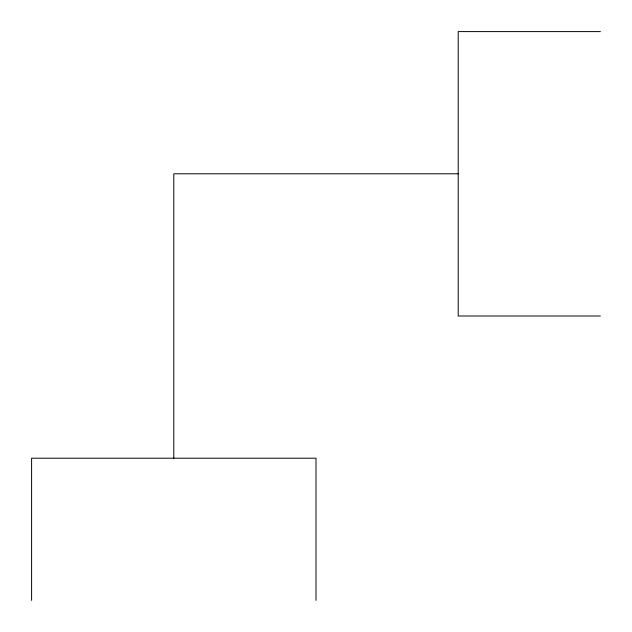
<?xml version="1.0" encoding="UTF-8"?>
<svg xmlns="http://www.w3.org/2000/svg" width="632" height="632" viewBox="0 0 632 632"><rect width="100%" height="100%" fill="white"/><g stroke="black" fill="none" stroke-linecap="round" stroke-linejoin="round"><path stroke-width="0.95" d="M600.4 31.6L458.2 31.6L458.2 316L600.4 316M458.2 173.8L173.8 173.8L173.8 458.2M316 600.4L316 458.2L31.6 458.2L31.6 600.4"/></g></svg>
